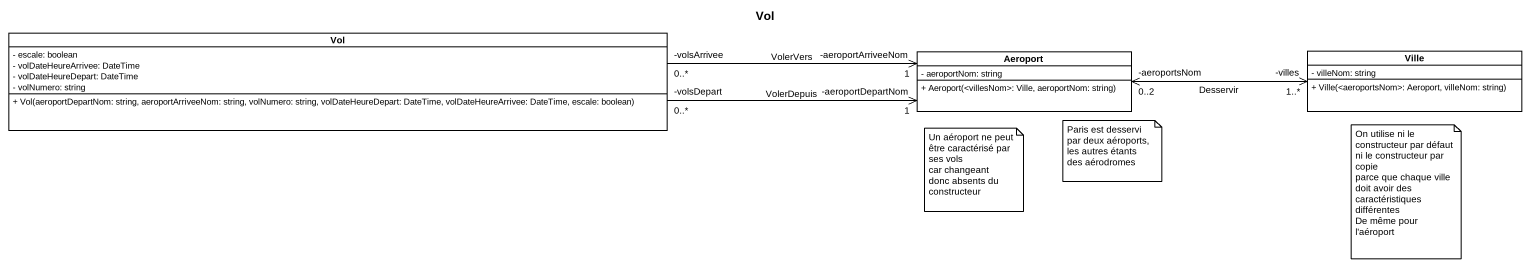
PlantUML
@startuml
title Vol
hide circle
hide empty members
skinparam classAttributeIconSize 0
class Vol {
  - escale: boolean
  - volDateHeureArrivee: DateTime
  - volDateHeureDepart: DateTime
  - volNumero: string
  + Vol(aeroportDepartNom: string, aeroportArriveeNom: string, volNumero: string, volDateHeureDepart: DateTime, volDateHeureArrivee: DateTime, escale: boolean)
}
class Ville {
  - villeNom: string
  + Ville(<aeroportsNom>: Aeroport, villeNom: string)
}
class Aeroport {
  - aeroportNom: string
  + Aeroport(<villesNom>: Ville, aeroportNom: string)
}
Vol "-volsArrivee\n0..*" -right-> "-aeroportArriveeNom\n1" Aeroport : VolerVers
Vol "-volsDepart\n0..*" -right-> "-aeroportDepartNom\n1" Aeroport : VolerDepuis
Aeroport "-aeroportsNom\n0..2" <-right-> "-villes\n1..*" Ville : Desservir
note as N1
  Un aéroport ne peut être caractérisé par ses vols
  car changeant
  donc absents du constructeur
end note
note as N2
  Paris est desservi par deux aéroports, les autres étants des aérodromes
end note
note as N3
  On utilise ni le constructeur par défaut
  ni le constructeur par copie
  parce que chaque ville doit avoir des caractéristiques différentes
  De même pour l'aéroport
end note
@enduml
